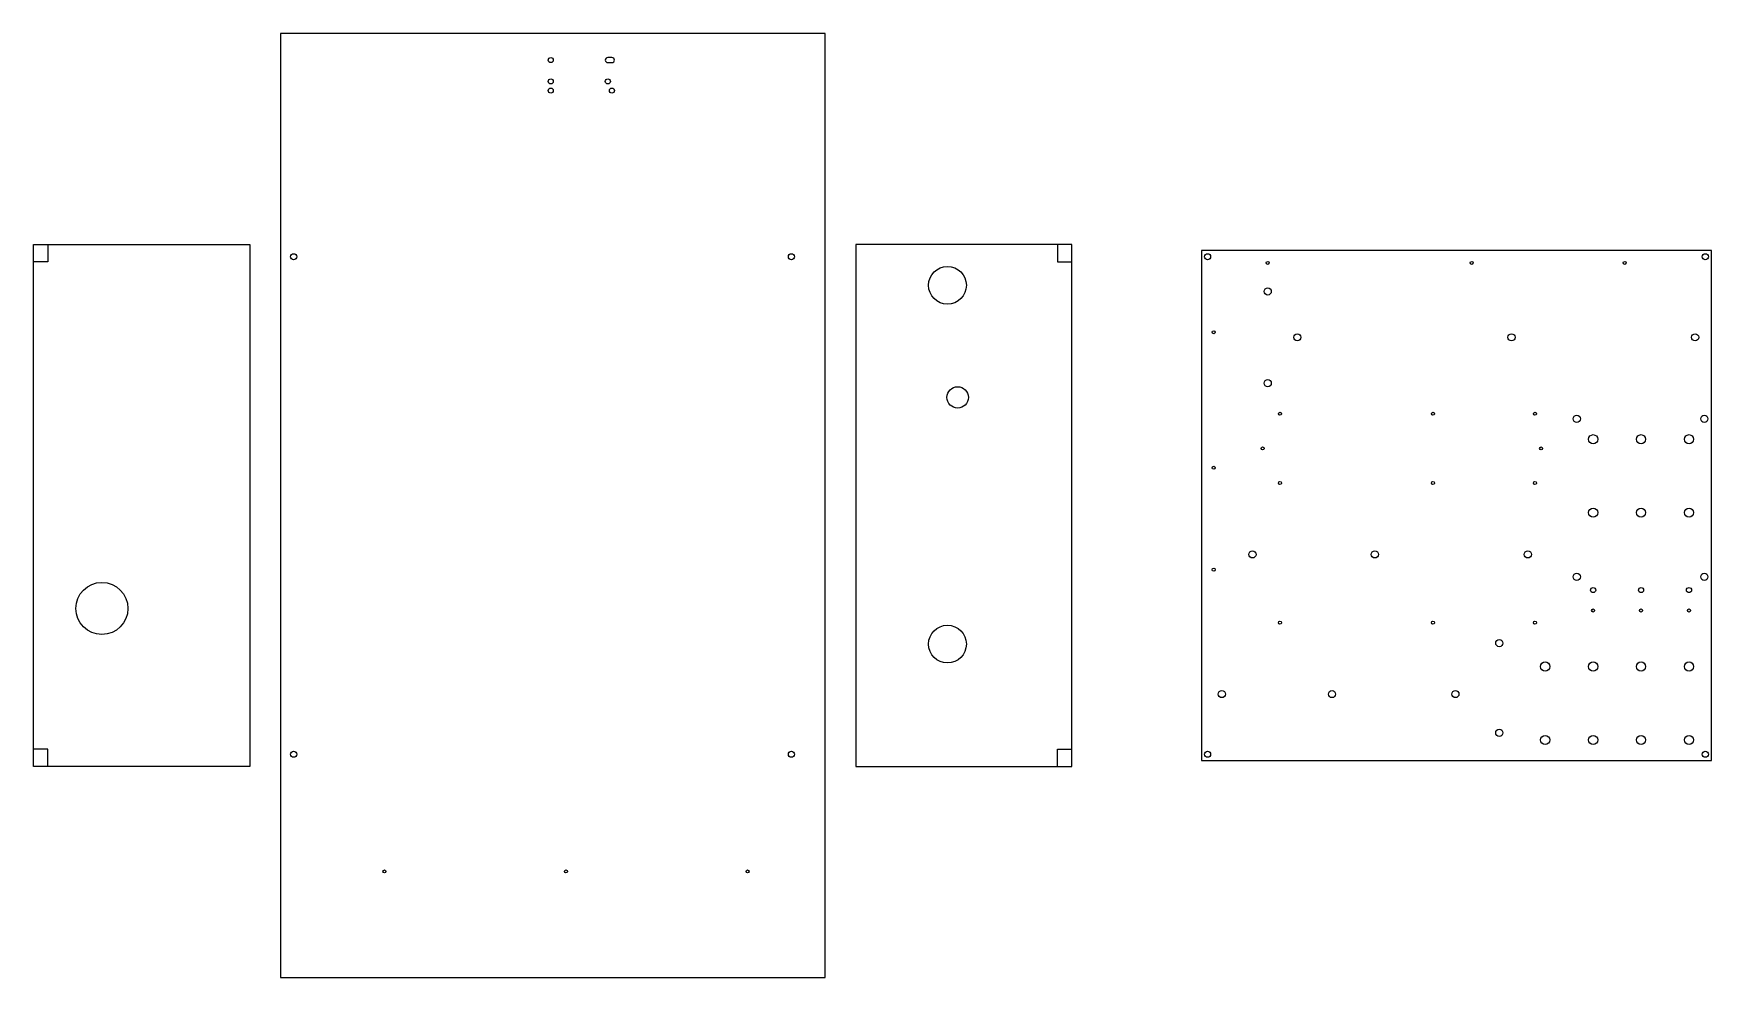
# Model space of a CAD drawing. Header units: millimetres. Extents: x -1145 to 500, y -213 to 713.
import ezdxf

# ---------------------------------------------------------------- set-up
doc = ezdxf.new("R2010")
doc.units = ezdxf.units.MM

# ---------------------------------------------------------------- blocks, each defined once
blk = doc.blocks.new('Insert8')
at = {"color": 0}
for p, q in [((-3296.5, 4694.7), (-3296.5, 4677.7)), ((-3296.5, 4677.7), (-3282.5, 4677.7)), ((-3296.5, 4182.7), (-3296.5, 4199.7)), ((-3296.5, 4199.7), (-3282.5, 4199.7))]:
    blk.add_line(p, q, dxfattribs=at)
blk.add_lwpolyline([(-3282.5, 4694.7), (-3494.5, 4694.7), (-3494.5, 4182.7), (-3282.5, 4182.7)], close=True, dxfattribs=at)
blk = doc.blocks.new('Insert9')
at = {"color": 0}
for p, q in [((-3067.6, 4694.6), (-3067.6, 4677.6)), ((-3067.6, 4677.6), (-3053.6, 4677.6)), ((-3067.6, 4182.6), (-3067.6, 4199.6)), ((-3067.6, 4199.6), (-3053.6, 4199.6))]:
    blk.add_line(p, q, dxfattribs=at)
blk.add_lwpolyline([(-3053.6, 4694.6), (-3265.6, 4694.6), (-3265.6, 4182.6), (-3053.6, 4182.6)], close=True, dxfattribs=at)

msp = doc.modelspace()

# ---------------------------------------------------------------- linework, layer by layer
at = {"color": 0}
msp.add_lwpolyline([(-903, -213), (-369, -213), (-369, 713), (-903, 713)], close=True, dxfattribs=at)
msp.add_lwpolyline([(-578, 684.5, 1), (-578, 689.5), (-582, 689.5, 1), (-582, 684.5)], format="xyb", close=True)
msp.add_lwpolyline([(0, 0), (500, 0), (500, 500), (0, 500)], close=True)
for centre, radius in [((-638, 687), 2.5), ((-638, 666), 2.5), ((-638, 657), 2.5), ((-582, 666), 2.5), ((-578, 657), 2.5), ((-890, 494), 3), ((-402, 494), 3), ((6, 494), 3), ((494, 494), 3), ((-249, 466), 18.5), ((65, 488), 1.5), ((265, 488), 1.5), ((415, 488), 1.5), ((65, 460), 3.5), ((12, 420), 1.5), ((94, 415), 3.5), ((304, 415), 3.5), ((484, 415), 3.5), ((-239, 356), 10.5), ((65, 370), 3.5), ((77, 340), 1.5), ((227, 340), 1.5), ((327, 340), 1.5), ((368, 335), 3.5), ((493, 335), 3.5), ((384, 315), 4.5), ((431, 315), 4.5), ((478, 315), 4.5), ((60, 306), 1.5), ((333, 306), 1.5), ((12, 287), 1.5), ((77, 272), 1.5), ((227, 272), 1.5), ((327, 272), 1.5), ((384, 243), 4.5), ((431, 243), 4.5), ((478, 243), 4.5), ((50, 202), 3.5), ((170, 202), 3.5), ((320, 202), 3.5), ((12, 187), 1.5), ((368, 180), 3.5), ((493, 180), 3.5), ((-1078, 149), 25.5), ((384, 167), 2.5), ((431, 167), 2.5), ((478, 167), 2.5), ((384, 147), 1.5), ((431, 147), 1.5), ((478, 147), 1.5), ((-249, 114), 18.5), ((77, 135), 1.5), ((227, 135), 1.5), ((327, 135), 1.5), ((292, 115), 3.5), ((337, 92), 4.5), ((384, 92), 4.5), ((431, 92), 4.5), ((478, 92), 4.5), ((20, 65), 3.5), ((128, 65), 3.5), ((249, 65), 3.5), ((292, 27), 3.5), ((337, 20), 4.5), ((384, 20), 4.5), ((431, 20), 4.5), ((478, 20), 4.5), ((-890, 6), 3), ((-402, 6), 3), ((6, 6), 3), ((494, 6), 3), ((-801, -109), 1.5), ((-623, -109), 1.5), ((-445, -109), 1.5)]:
    msp.add_circle(centre, radius)

# ---------------------------------------------------------------- block references
at = {"xscale": -1}
msp.add_blockref('Insert8', (-4427.5, -4188.7), dxfattribs=at)
msp.add_blockref('Insert9', (2926.6, -4188.6))

doc.saveas('drawing.dxf')
